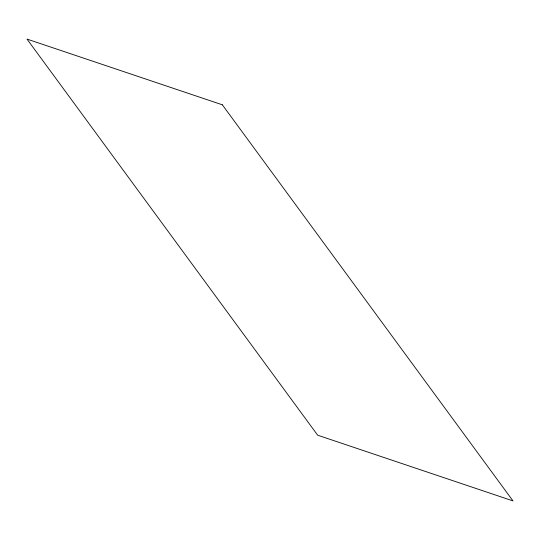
<?xml version="1.0" encoding="UTF-8"?>
<svg xmlns="http://www.w3.org/2000/svg" width="540" height="540" viewBox="0 0 540 540"><rect width="100%" height="100%" fill="white"/><g stroke="black" fill="none" stroke-linecap="round" stroke-linejoin="round"><path stroke-width="0.81" d="M222.338 104.807L27 39.083L317.662 435.193L513 500.918L222.338 104.807"/></g></svg>
